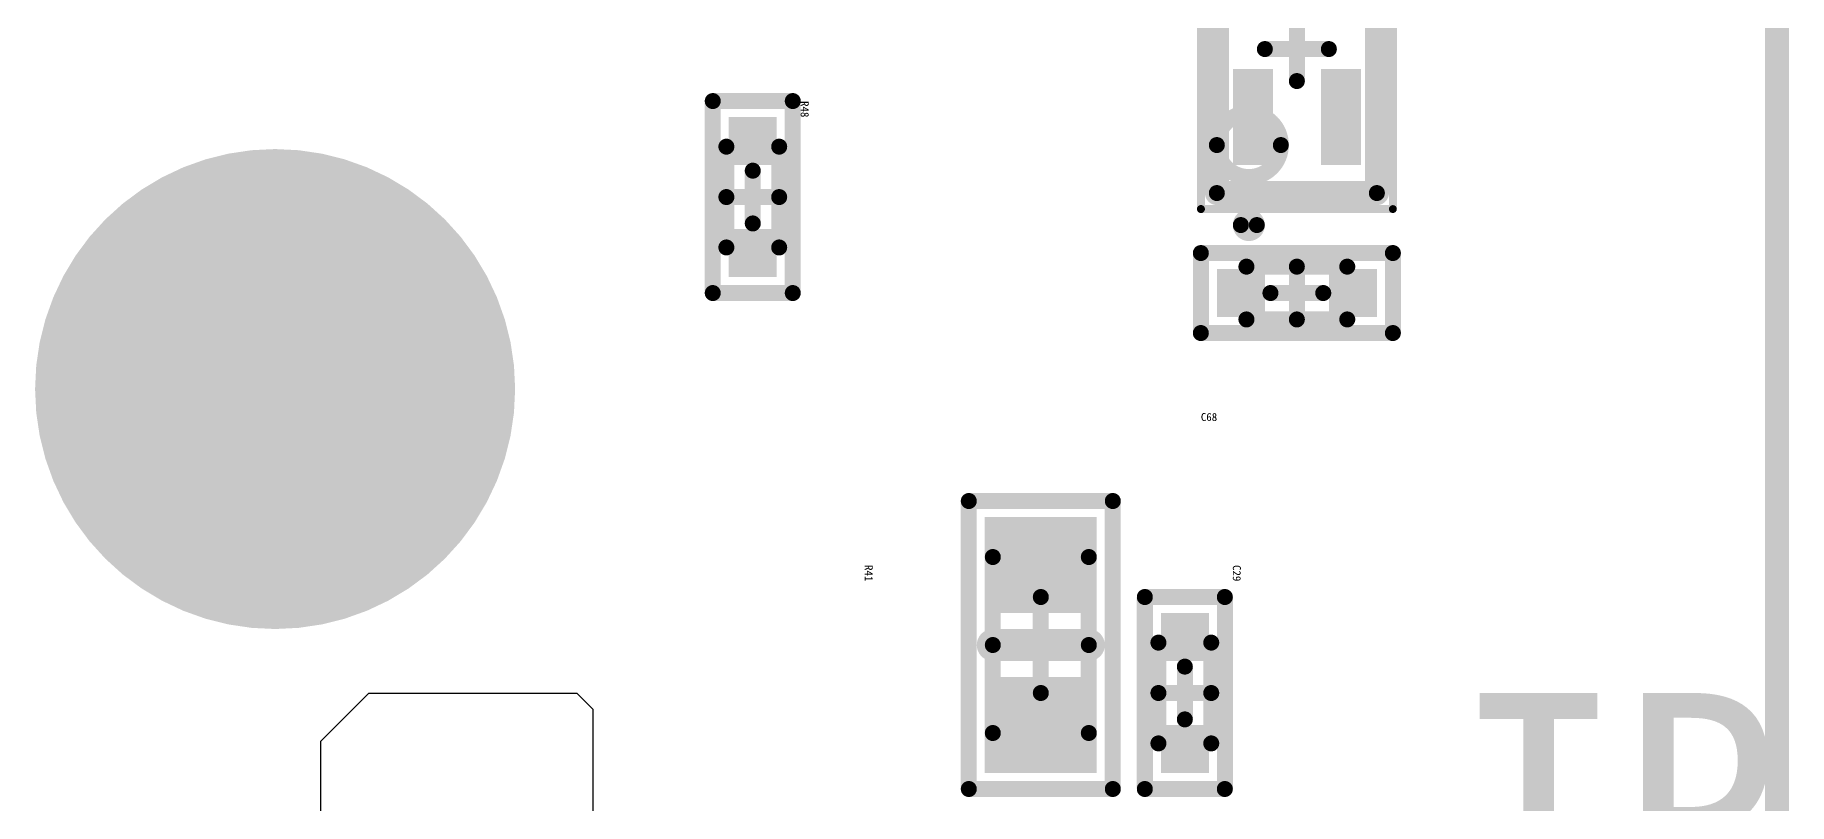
# Model space of a CAD drawing. Header units: millimetres. Extents: x 4 to 123, y 21 to 97.
# Drawn here: x 99.51 to 110.48, y 40.81 to 45.61 of the extents above; entities that cross this region are included whole.
import ezdxf

# ---------------------------------------------------------------- set-up
doc = ezdxf.new("R2010")
doc.units = ezdxf.units.MM
for name, color, linetype in [('KeepOutLayer', 6, 'Continuous'), ('Mechanical13', 56, 'Continuous'), ('Mechanical15', 56, 'Continuous'), ('MultiLayer', 9, 'Continuous'), ('TopLayer', 1, 'Continuous'), ('TopOverlay', 2, 'Continuous'), ('TopPaste', 8, 'Continuous')]:
    doc.layers.add(name, color=color, linetype=linetype)

msp = doc.modelspace()

# ---------------------------------------------------------------- linework, layer by layer
at = {"layer": 'KeepOutLayer', "const_width": 0.15}
msp.add_lwpolyline([(110.4, 28.4), (110.4, 78.6)], dxfattribs=at)
at = {"layer": 'Mechanical13', "const_width": 0.1}
for points in [[(106.9, 44.625), (106.9, 46.425)], [(107.9, 44.625), (107.9, 46.425)], [(103.835, 44.915), (104.165, 44.915)], [(103.835, 44.285), (103.835, 44.915)], [(104.165, 44.285), (104.165, 44.915)], [(106.9, 44.625), (107.9, 44.625)], [(103.835, 44.285), (104.165, 44.285)], [(107.085, 44.165), (107.715, 44.165)], [(107.085, 43.835), (107.085, 44.165)], [(107.715, 43.835), (107.715, 44.165)], [(107.085, 43.835), (107.715, 43.835)], [(105.5, 41.25), (105.5, 42.35)], [(105.5, 42.35), (106.1, 42.35)], [(106.1, 41.25), (106.1, 42.35)], [(106.535, 41.815), (106.865, 41.815)], [(106.535, 41.185), (106.535, 41.815)], [(106.865, 41.185), (106.865, 41.815)], [(105.5, 41.25), (106.1, 41.25)], [(106.535, 41.185), (106.865, 41.185)]]:
    msp.add_lwpolyline(points, dxfattribs=at)
at = {"layer": 'Mechanical13'}
for points, const_width in [([(107.3, 44.925, 1), (106.9, 44.925, 1)], 0.1), ([(103.81, 44.915, 1), (103.86, 44.915, 1)], 0.05), ([(103.81, 44.915, 1), (103.86, 44.915, 1)], 0.05), ([(104.14, 44.915, 1), (104.19, 44.915, 1)], 0.05), ([(104.14, 44.915, 1), (104.19, 44.915, 1)], 0.05), ([(106.875, 44.925, 1), (106.925, 44.925, 1)], 0.05), ([(107.275, 44.925, 1), (107.325, 44.925, 1)], 0.05), ([(106.875, 44.625, 1), (106.925, 44.625, 1)], 0.05), ([(106.875, 44.625, 1), (106.925, 44.625, 1)], 0.05), ([(107.875, 44.625, 1), (107.925, 44.625, 1)], 0.05), ([(107.875, 44.625, 1), (107.925, 44.625, 1)], 0.05), ([(103.81, 44.285, 1), (103.86, 44.285, 1)], 0.05), ([(103.81, 44.285, 1), (103.86, 44.285, 1)], 0.05), ([(104.14, 44.285, 1), (104.19, 44.285, 1)], 0.05), ([(104.14, 44.285, 1), (104.19, 44.285, 1)], 0.05), ([(107.06, 44.165, 1), (107.11, 44.165, 1)], 0.05), ([(107.06, 44.165, 1), (107.11, 44.165, 1)], 0.05), ([(107.69, 44.165, 1), (107.74, 44.165, 1)], 0.05), ([(107.69, 44.165, 1), (107.74, 44.165, 1)], 0.05), ([(107.06, 43.835, 1), (107.11, 43.835, 1)], 0.05), ([(107.06, 43.835, 1), (107.11, 43.835, 1)], 0.05), ([(107.69, 43.835, 1), (107.74, 43.835, 1)], 0.05), ([(107.69, 43.835, 1), (107.74, 43.835, 1)], 0.05), ([(105.475, 42.35, 1), (105.525, 42.35, 1)], 0.05), ([(105.475, 42.35, 1), (105.525, 42.35, 1)], 0.05), ([(106.075, 42.35, 1), (106.125, 42.35, 1)], 0.05), ([(106.075, 42.35, 1), (106.125, 42.35, 1)], 0.05), ([(106.51, 41.815, 1), (106.56, 41.815, 1)], 0.05), ([(106.51, 41.815, 1), (106.56, 41.815, 1)], 0.05), ([(106.84, 41.815, 1), (106.89, 41.815, 1)], 0.05), ([(106.84, 41.815, 1), (106.89, 41.815, 1)], 0.05), ([(105.475, 41.25, 1), (105.525, 41.25, 1)], 0.05), ([(105.475, 41.25, 1), (105.525, 41.25, 1)], 0.05), ([(106.075, 41.25, 1), (106.125, 41.25, 1)], 0.05), ([(106.075, 41.25, 1), (106.125, 41.25, 1)], 0.05), ([(106.51, 41.185, 1), (106.56, 41.185, 1)], 0.05), ([(106.51, 41.185, 1), (106.56, 41.185, 1)], 0.05), ([(106.84, 41.185, 1), (106.89, 41.185, 1)], 0.05), ([(106.84, 41.185, 1), (106.89, 41.185, 1)], 0.05)]:
    msp.add_lwpolyline(points, format="xyb", close=True, dxfattribs=dict(at, const_width=const_width))
at = {"layer": 'Mechanical15'}
for points, const_width in [([(106.8, 44.525), (106.8, 46.525)], 0.05), ([(108, 44.525), (108, 46.525)], 0.05), ([(107.4, 45.325), (107.4, 45.725)], 0.1), ([(107.2, 45.525), (107.6, 45.525)], 0.1), ([(103.75, 45.2), (104.25, 45.2)], 0.1), ([(103.75, 44), (103.75, 45.2)], 0.1), ([(104.25, 44), (104.25, 45.2)], 0.1), ([(104, 44.435), (104, 44.765)], 0.1), ([(103.835, 44.6), (104.165, 44.6)], 0.1), ([(106.8, 44.525), (108, 44.525)], 0.05), ([(106.8, 44.25), (108, 44.25)], 0.1), ([(106.8, 43.75), (106.8, 44.25)], 0.1), ([(108, 43.75), (108, 44.25)], 0.1), ([(107.4, 43.835), (107.4, 44.165)], 0.1), ([(103.75, 44), (104.25, 44)], 0.1), ([(107.235, 44), (107.565, 44)], 0.1), ([(106.8, 43.75), (108, 43.75)], 0.1), ([(105.35, 40.9), (105.35, 42.7)], 0.1), ([(105.35, 42.7), (106.25, 42.7)], 0.1), ([(106.25, 40.9), (106.25, 42.7)], 0.1), ([(105.8, 41.5), (105.8, 42.1)], 0.1), ([(106.45, 42.1), (106.95, 42.1)], 0.1), ([(106.45, 40.9), (106.45, 42.1)], 0.1), ([(106.95, 40.9), (106.95, 42.1)], 0.1), ([(105.5, 41.8), (106.1, 41.8)], 0.1), ([(106.7, 41.335), (106.7, 41.665)], 0.1), ([(106.535, 41.5), (106.865, 41.5)], 0.1), ([(105.35, 40.9), (106.25, 40.9)], 0.1), ([(106.45, 40.9), (106.95, 40.9)], 0.1)]:
    msp.add_lwpolyline(points, dxfattribs=dict(at, const_width=const_width))
for points, const_width in [([(107.175, 45.525, 1), (107.225, 45.525, 1)], 0.05), ([(107.575, 45.525, 1), (107.625, 45.525, 1)], 0.05), ([(107.375, 45.325, 1), (107.425, 45.325, 1)], 0.05), ([(103.725, 45.2, 1), (103.775, 45.2, 1)], 0.05), ([(103.725, 45.2, 1), (103.775, 45.2, 1)], 0.05), ([(104.225, 45.2, 1), (104.275, 45.2, 1)], 0.05), ([(104.225, 45.2, 1), (104.275, 45.2, 1)], 0.05), ([(103.975, 44.765, 1), (104.025, 44.765, 1)], 0.05), ([(103.81, 44.6, 1), (103.86, 44.6, 1)], 0.05), ([(104.14, 44.6, 1), (104.19, 44.6, 1)], 0.05), ([(106.788, 44.525, 1), (106.813, 44.525, 1)], 0.025), ([(106.788, 44.525, 1), (106.813, 44.525, 1)], 0.025), ([(107.988, 44.525, 1), (108.012, 44.525, 1)], 0.025), ([(107.988, 44.525, 1), (108.012, 44.525, 1)], 0.025), ([(103.975, 44.435, 1), (104.025, 44.435, 1)], 0.05), ([(106.775, 44.25, 1), (106.825, 44.25, 1)], 0.05), ([(106.775, 44.25, 1), (106.825, 44.25, 1)], 0.05), ([(107.975, 44.25, 1), (108.025, 44.25, 1)], 0.05), ([(107.975, 44.25, 1), (108.025, 44.25, 1)], 0.05), ([(107.375, 44.165, 1), (107.425, 44.165, 1)], 0.05), ([(103.725, 44, 1), (103.775, 44, 1)], 0.05), ([(103.725, 44, 1), (103.775, 44, 1)], 0.05), ([(104.225, 44, 1), (104.275, 44, 1)], 0.05), ([(104.225, 44, 1), (104.275, 44, 1)], 0.05), ([(107.21, 44, 1), (107.26, 44, 1)], 0.05), ([(107.54, 44, 1), (107.59, 44, 1)], 0.05), ([(107.375, 43.835, 1), (107.425, 43.835, 1)], 0.05), ([(106.775, 43.75, 1), (106.825, 43.75, 1)], 0.05), ([(106.775, 43.75, 1), (106.825, 43.75, 1)], 0.05), ([(107.975, 43.75, 1), (108.025, 43.75, 1)], 0.05), ([(107.975, 43.75, 1), (108.025, 43.75, 1)], 0.05), ([(105.325, 42.7, 1), (105.375, 42.7, 1)], 0.05), ([(105.325, 42.7, 1), (105.375, 42.7, 1)], 0.05), ([(106.225, 42.7, 1), (106.275, 42.7, 1)], 0.05), ([(106.225, 42.7, 1), (106.275, 42.7, 1)], 0.05), ([(105.775, 42.1, 1), (105.825, 42.1, 1)], 0.05), ([(106.425, 42.1, 1), (106.475, 42.1, 1)], 0.05), ([(106.425, 42.1, 1), (106.475, 42.1, 1)], 0.05), ([(106.925, 42.1, 1), (106.975, 42.1, 1)], 0.05), ([(106.925, 42.1, 1), (106.975, 42.1, 1)], 0.05), ([(105.475, 41.8, 1), (105.525, 41.8, 1)], 0.05), ([(106.075, 41.8, 1), (106.125, 41.8, 1)], 0.05), ([(106.675, 41.665, 1), (106.725, 41.665, 1)], 0.05), ([(105.775, 41.5, 1), (105.825, 41.5, 1)], 0.05), ([(106.51, 41.5, 1), (106.56, 41.5, 1)], 0.05), ([(106.84, 41.5, 1), (106.89, 41.5, 1)], 0.05), ([(106.675, 41.335, 1), (106.725, 41.335, 1)], 0.05), ([(105.325, 40.9, 1), (105.375, 40.9, 1)], 0.05), ([(105.325, 40.9, 1), (105.375, 40.9, 1)], 0.05), ([(106.225, 40.9, 1), (106.275, 40.9, 1)], 0.05), ([(106.225, 40.9, 1), (106.275, 40.9, 1)], 0.05), ([(106.425, 40.9, 1), (106.475, 40.9, 1)], 0.05), ([(106.425, 40.9, 1), (106.475, 40.9, 1)], 0.05), ([(106.925, 40.9, 1), (106.975, 40.9, 1)], 0.05), ([(106.925, 40.9, 1), (106.975, 40.9, 1)], 0.05)]:
    msp.add_lwpolyline(points, format="xyb", close=True, dxfattribs=dict(at, const_width=const_width))
at = {"layer": 'MultiLayer', "const_width": 1.5}
msp.add_lwpolyline([(100.265, 43.4, 1), (101.765, 43.4, 1)], format="xyb", close=True, dxfattribs=at)
at = {"layer": 'TopLayer'}
for p, q in [((101.3, 41.2), (101.6, 41.5)), ((101.6, 41.5), (102.9, 41.5)), ((102.9, 41.5), (103, 41.4)), ((103, 41.4), (103, 39.65)), ((101.3, 40.55), (101.3, 41.2))]:
    msp.add_line(p, q, dxfattribs=at)
at = {"layer": 'TopLayer', "const_width": 1.5}
msp.add_lwpolyline([(100.265, 43.4, 1), (101.765, 43.4, 1)], format="xyb", close=True, dxfattribs=at)
at = {"layer": 'TopLayer'}
for points in [[(107, 44.8), (107.25, 44.8), (107, 45.4), (107.25, 45.4)], [(107.55, 44.8), (107.8, 44.8), (107.55, 45.4), (107.8, 45.4)], [(104.15, 45.1), (103.85, 45.1), (104.15, 44.8), (103.85, 44.8)], [(104.15, 44.4), (103.85, 44.4), (104.15, 44.1), (103.85, 44.1)], [(106.9, 44.15), (106.9, 43.85), (107.2, 44.15), (107.2, 43.85)], [(107.6, 44.15), (107.6, 43.85), (107.9, 44.15), (107.9, 43.85)], [(106.15, 42.6), (105.45, 42.6), (106.15, 42), (105.45, 42)], [(106.55, 41.7), (106.85, 41.7), (106.55, 42), (106.85, 42)], [(106.15, 41.6), (105.45, 41.6), (106.15, 41), (105.45, 41)], [(106.55, 41), (106.85, 41), (106.55, 41.3), (106.85, 41.3)]]:
    msp.add_solid(points, dxfattribs=at)
at = {"layer": 'TopOverlay'}
for points, const_width in [([(106.9, 44.625), (106.9, 46.425)], 0.15), ([(107.9, 44.625), (107.9, 46.425)], 0.15), ([(106.9, 44.625), (107.9, 44.625)], 0.15), ([(105.5, 41.8), (106.1, 41.8)], 0.2)]:
    msp.add_lwpolyline(points, dxfattribs=dict(at, const_width=const_width))
for points, const_width in [([(106.863, 44.625, 1), (106.938, 44.625, 1)], 0.075), ([(106.863, 44.625, 1), (106.938, 44.625, 1)], 0.075), ([(107.862, 44.625, 1), (107.938, 44.625, 1)], 0.075), ([(107.862, 44.625, 1), (107.938, 44.625, 1)], 0.075), ([(107.15, 44.425, 1), (107.05, 44.425, 1)], 0.1), ([(107.025, 44.425, 1), (107.075, 44.425, 1)], 0.05), ([(107.125, 44.425, 1), (107.175, 44.425, 1)], 0.05), ([(105.45, 41.8, 1), (105.55, 41.8, 1)], 0.1), ([(106.05, 41.8, 1), (106.15, 41.8, 1)], 0.1)]:
    msp.add_lwpolyline(points, format="xyb", close=True, dxfattribs=dict(at, const_width=const_width))
at = {"layer": 'TopPaste'}
for points in [[(107, 44.8), (107.25, 44.8), (107, 45.4), (107.25, 45.4)], [(107.55, 44.8), (107.8, 44.8), (107.55, 45.4), (107.8, 45.4)], [(104.15, 45.1), (103.85, 45.1), (104.15, 44.8), (103.85, 44.8)], [(104.15, 44.4), (103.85, 44.4), (104.15, 44.1), (103.85, 44.1)], [(106.9, 44.15), (106.9, 43.85), (107.2, 44.15), (107.2, 43.85)], [(107.6, 44.15), (107.6, 43.85), (107.9, 44.15), (107.9, 43.85)], [(106.15, 42.6), (105.45, 42.6), (106.15, 42), (105.45, 42)], [(106.55, 41.7), (106.85, 41.7), (106.55, 42), (106.85, 42)], [(106.15, 41.6), (105.45, 41.6), (106.15, 41), (105.45, 41)], [(106.55, 41), (106.85, 41), (106.55, 41.3), (106.85, 41.3)]]:
    msp.add_solid(points, dxfattribs=at)

# ---------------------------------------------------------------- texts
at = {"layer": 'TopOverlay'}
for s, height, rotation, p in [('R48', 0.05, 270, (104.3, 45.2)), ('R41', 0.05, 270, (104.7, 42.3)), ('C29', 0.05, 270, (107, 42.3)), ('IR', 1.5, 360, (108.4, 40))]:
    msp.add_text(s, height=height, rotation=rotation, dxfattribs=at).set_placement(p)
msp.add_text('C68', height=0.05, dxfattribs=at).set_placement((106.8, 43.2))

doc.saveas('drawing.dxf')
